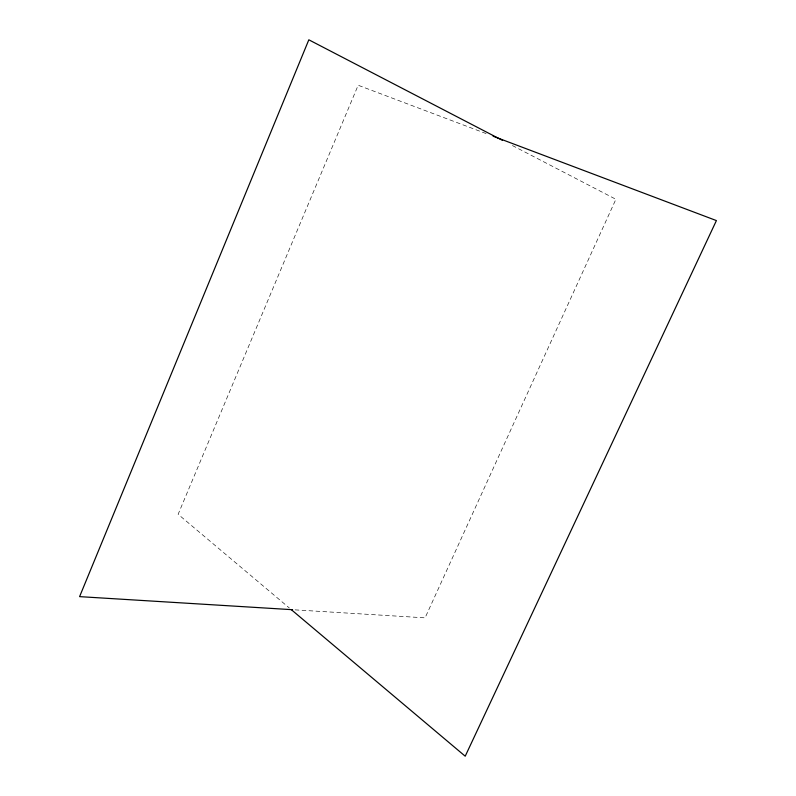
<?xml version="1.0" encoding="UTF-8"?>
<svg xmlns="http://www.w3.org/2000/svg" width="796" height="796" viewBox="0 0 796 796"><rect width="100%" height="100%" fill="white"/><g stroke="black" fill="none" stroke-linecap="round" stroke-linejoin="round"><path stroke-width="0.6" stroke-dasharray="3.98 2.98" d="M295.057 609.865L425.084 617.845L615.895 199.279L512.435 145.549M486.107 133.579L358.17 85.252L178.135 514.286L289.356 608.005"/><path stroke-width="1.19" d="M292.58 609.706L79.59 596.632L308.828 39.8L502.535 140.404M493.092 136.215L716.41 220.582L465.212 756.2L291.256 609.607"/></g></svg>
